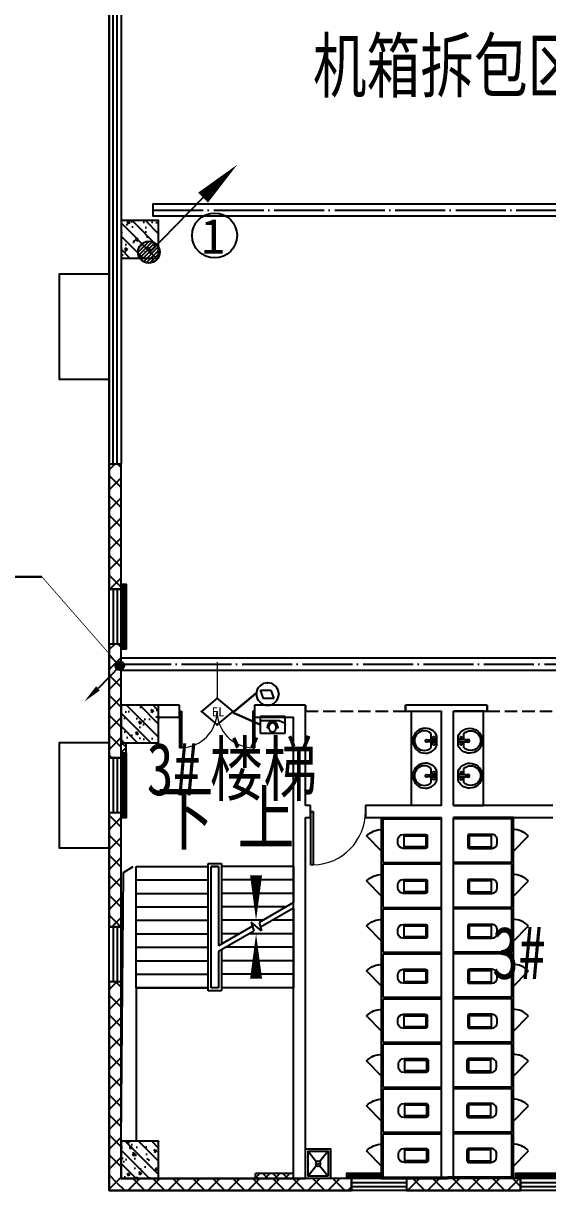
# Model space of a CAD drawing. Header units: millimetres. Extents: x -633009578 to 5705885, y -633235091 to 2571734.
# Drawn here: x 4037364 to 4047854, y 2059995 to 2083356 of the extents above; entities that cross this region are included whole.
import ezdxf
from ezdxf.enums import TextEntityAlignment as Align

# ---------------------------------------------------------------- set-up
doc = ezdxf.new("R2010")
doc.units = ezdxf.units.MM
doc.header["$LTSCALE"] = 1000
doc.header["$MEASUREMENT"] = 0
doc.linetypes.add('DASH', pattern=[0.35, 0.25, -0.1])
doc.linetypes.add('DOTE', pattern=[2.4200000000000004, 2, -0.2, 0.02, -0.2])
doc.layers.get('0').update_dxf_attribs({"color": 9})
for name, color, linetype in [('A-COLUM(柱)', 255, 'Continuous'), ('A-DOOR(门）', 4, 'Continuous'), ('A-F-AREA(计算)', 5, 'Continuous'), ('A-FLOR(看线)', 8, 'Continuous'), ('A-HATH(填充)', 8, 'Continuous'), ('A-LM-RAIL(栏杆)', 167, 'Continuous'), ('A-LVTY(厨卫)', 8, 'Continuous'), ('A-OTHER(其它)', 192, 'Continuous'), ('A-STAR(楼梯)', 51, 'Continuous'), ('A-TEXT(房间)', 243, 'Continuous'), ('A-WALL(墙)', 255, 'Continuous'), ('A-WINDOW（窗）', 4, 'Continuous'), ('DIM_SYMB', 3, 'Continuous'), ('PUB_TEXT', 7, 'Continuous'), ('WALL', 9, 'Continuous'), ('电-弱电平面-箭头', 3, 'Continuous'), ('电-强电平面-线缆', 3, 'Continuous'), ('电-桥架', 4, 'Continuous'), ('设备-安防', 3, 'Continuous'), ('设备-箱柜', 3, 'Continuous')]:
    doc.layers.add(name, color=color, linetype=linetype)
doc.styles.add('_TCH', font='simhei.ttf', dxfattribs={"width": 0.75, "bigfont": 'hztxt.shx'})
doc.styles.add('_TCH_DIM', font='simhei.ttf', dxfattribs={"width": 0.8, "bigfont": 'hztxt.shx'})
doc.styles.add('_TEL_DIM', font='simhei.ttf', dxfattribs={"height": 3.5, "bigfont": 'HZTXT'})
doc.styles.add('IDQSTYLE', font='simhei.ttf', dxfattribs={"width": 0.707, "bigfont": 'hztxt.shx'})
doc.styles.add('宋', font='simhei.ttf', dxfattribs={"width": 0.8})
pattern_1 = [(45, (1606921.475196055, 677964.29318137), (-100.0001016555733, 100.0001016555733), []), (135, (1606921.475196055, 677964.29318137), (-100.0001016555733, -100.0001016555733), [])]
pattern_2 = [(45, (1607021.475196055, 677964.29318137), (-200.0002033111466, 200.0002033111467), []), (135, (1607021.475196055, 677964.29318137), (-200.0002033111467, -200.0002033111466), [])]

# ---------------------------------------------------------------- blocks, each defined once
blk = doc.blocks.new('*X3')
at = {"color": 0, "linetype": 'Continuous'}
for p, q in [((192.587376364835, 446.7215535232801), (193.8713933576327, 448.0055705160779)), ((192.6509968705344, 446.3609099602676), (194.2320369206452, 447.9419500103785)), ((192.6864539319484, 447.2448951591055), (193.3480517218074, 447.9064929489645)), ((192.7889704286661, 446.0746194496875), (194.5183274312254, 447.8039764522467)), ((192.9823694457329, 445.8437543980423), (194.7491924828706, 447.61057743518)), ((193.2275231399996, 445.664644023597), (194.9283028573159, 447.3654237409133)), ((193.5311577474, 445.5440145622856), (195.0489323186273, 447.0617891335129)), ((193.9202347052458, 445.5088274514194), (195.0841194294935, 446.6727121756671)), ((194.6075199946775, 445.7718486721392), (194.8210982087737, 445.9854268862354))]:
    blk.add_line(p, q, dxfattribs=at)
blk = doc.blocks.new('HC001442')
at = {"color": 0, "linetype": 'Continuous'}
blk.add_line((2.614797267597169e-12, -0.0577611932696982), (-3.1054929004722, -3.232738715066034), dxfattribs=at)
blk.add_lwpolyline([(-3.1054929004722, -3.232738715066034, 0.8, 0, 0), (-5.057392361375946, -5.119309791709952, 0, 0, 0)], format="xyseb", dxfattribs=at)
blk.add_circle((0, 0), 0.625, dxfattribs=at)
at = {"color": 0, "linetype": 'Continuous', "xscale": 0.5, "yscale": 0.5, "zscale": 0.5}
blk.add_blockref('*X3', (-96.91845018383279, -223.3780232566237), dxfattribs=at)
at = {"color": 0, "style": 'IDQSTYLE', "width": 0.7}
blk.add_attdef('PSFHATT', (2.62500001, -5.119309791709952), '', height=2.5, dxfattribs=at)
blk = doc.blocks.new('*X130')
at = {"color": 0, "linetype": 'Continuous'}
for p, q in [((192.587376364835, 446.7215535232801), (193.8713933576327, 448.0055705160779)), ((192.6509968705344, 446.3609099602676), (194.2320369206452, 447.9419500103785)), ((192.6864539319484, 447.2448951591055), (193.3480517218074, 447.9064929489645)), ((192.7889704286661, 446.0746194496875), (194.5183274312254, 447.8039764522467)), ((192.9823694457329, 445.8437543980423), (194.7491924828706, 447.61057743518)), ((193.2275231399996, 445.664644023597), (194.9283028573159, 447.3654237409133)), ((193.5311577474, 445.5440145622856), (195.0489323186273, 447.0617891335129)), ((193.9202347052458, 445.5088274514194), (195.0841194294935, 446.6727121756671)), ((194.6075199946775, 445.7718486721392), (194.8210982087737, 445.9854268862354))]:
    blk.add_line(p, q, dxfattribs=at)
blk = doc.blocks.new('HC001441')
at = {"color": 0, "linetype": 'Continuous'}
blk.add_line((0, -0.05776119327242668), (3.105492900474815, 3.117216328523909), dxfattribs=at)
blk.add_lwpolyline([(3.105492900474815, 3.117216328523909, 0.8, 0, 0), (5.057392361378561, 5.003787405167827, 0, 0, 0)], format="xyseb", dxfattribs=at)
blk.add_circle((0, 0), 0.625, dxfattribs=at)
at = {"color": 0, "linetype": 'Continuous', "xscale": 0.5, "yscale": 0.5, "zscale": 0.5}
blk.add_blockref('*X130', (-96.91845018383279, -223.3780232566237), dxfattribs=at)
at = {"color": 0, "style": 'IDQSTYLE', "width": 0.7}
blk.add_attdef('PSFHATT', (7.057392361378561, -0.62500001), '', height=2.5, dxfattribs=at)
blk = doc.blocks.new('G$CF6649E20')
at = {"layer": '电-弱电平面-箭头', "color": 4}
blk.add_circle((1316.889421409462, 332.4712073528208), 448.9330526033001, dxfattribs=at)
at = {"layer": '电-弱电平面-箭头', "color": 4, "xscale": 350, "yscale": 350, "zscale": 350}
blk.add_blockref('HC001441', (0, 0), dxfattribs=at)
at = {"layer": '电-弱电平面-箭头', "color": 4, "style": '宋'}
blk.add_text('1', height=700, dxfattribs=at).set_placement((1046.360447603278, -30.60809063538909))
blk = doc.blocks.new('G$C989A74A2')
blk.add_blockref('G$CF6649E20', (264.5834476654418, -117070.3929579644))
blk = doc.blocks.new('$equip$00002496')
for p, q in [((-0.3257586027029902, -0.01245651182034635), (-0.3257586027029902, -0.04339440534022287)), ((-0.3257586027029902, -0.04339440534022287), (-0.2349881161644589, -0.04339440534022287)), ((-0.2349881161644589, -0.07433229886373738), (-0.2349881161644589, -0.01245651182034635)), ((0.2318991003703559, -0.04339041039929725), (0.3257586027029902, -0.04343435477494495)), ((0.2318995781242847, -0.07433229886373738), (0.2318995781242847, -0.01245651182034635)), ((0.3257586027029902, -0.01245651182034635), (0.3257586027029902, -0.04339440534022287))]:
    blk.add_line(p, q)
at = {"const_width": 0.04}
for points in [[(-0.3257569673587568, -0.01199135613933322), (-0.3257586027029902, -0.04339440534022287), (-0.2655665311758639, -0.04339440534022287)], [(-0.3257586027029902, -0.01209546335303457), (-0.3254450895765331, 0.007862924336222932), (-0.3246427298145136, 0.02099261244438821), (-0.3230396698054392, 0.03683146784896962), (-0.3200834360468434, 0.05640672732988605), (-0.3158846532169264, 0.07655434396292549), (-0.3114238906564424, 0.0934556857937423), (-0.3053167008911259, 0.1125148900100612), (-0.2961030303267762, 0.1360363546918961), (-0.2870512925146613, 0.1553192011742794), (-0.2776002755272202, 0.1727327617008996), (-0.2650090074748732, 0.1928330976625148), (-0.2480697203573072, 0.2158072831662139), (-0.2307201034273021, 0.2357486963155679), (-0.2183433735772269, 0.2482254943279258), (-0.2048552286432823, 0.2604362391903123), (-0.1911825684801443, 0.2715267914645665), (-0.1736025161517318, 0.2841171126310655), (-0.1547964517085347, 0.2957489191248897), (-0.1366549688245868, 0.3053642205159122), (-0.1125469685212011, 0.3159432491156622), (-0.09099250963481609, 0.3234552737812919), (-0.07185881528130267, 0.3286887830108753), (-0.0476470465073362, 0.3334767393171205), (-0.03344249982910696, 0.3353641694484395), (-0.01254353142576292, 0.33693107711224), (0.006284847928327508, 0.3371227143543365), (0.02112160998512991, 0.3364609976488282), (0.03364834297099151, 0.3353416012541857), (0.04427512355323415, 0.3339856622114894), (0.0514455190859735, 0.3328576949279523), (0.06296124946675263, 0.3306819992103556), (0.07295717955275904, 0.3284235992541653), (0.08476642325695138, 0.3253025975027413), (0.09841386118205264, 0.3210671038432338), (0.1073930458223913, 0.3179007922954042), (0.1189192084857496, 0.3133782735822024), (0.1273616340185981, 0.309727315147029), (0.1385068310191855, 0.3044504504359793), (0.1500006543647032, 0.2984373588406015), (0.1638636618590681, 0.2903635228794883), (0.1733825990086189, 0.2842636587374727), (0.1825355213950388, 0.2779405411420157), (0.1897162082022987, 0.2726458121323958), (0.1961934307328193, 0.2676024858810706), (0.2032832070399309, 0.2617741676658625), (0.2108134823647561, 0.2552078580083617), (0.217798692494398, 0.2487452608329477), (0.228148777372553, 0.2384502620334388), (0.2384204440459143, 0.2272843058126455), (0.2434306646027835, 0.2214536424435209), (0.2496786895935657, 0.2137899235021905), (0.2547404104698217, 0.2072320931656577), (0.2611980655201478, 0.1983612801268464), (0.2680283635418164, 0.1882836692966521), (0.2770073256251635, 0.1737512327563309), (0.2837973800196778, 0.1615835285520006), (0.2918694003747078, 0.1454322725621751), (0.2969779347913573, 0.1339993972869706), (0.3002692127192859, 0.126001952077786), (0.3046930583077483, 0.1142746343793988), (0.3092767016933067, 0.1005832550908963), (0.3129390048998175, 0.08807579556378187), (0.3161395389179233, 0.07547706223704154), (0.3186645603709621, 0.06388206950578024), (0.3211643142713001, 0.0500421286051278), (0.3228813630266814, 0.03809697220276576), (0.3240568224427989, 0.02762096420337912), (0.324859512373223, 0.01811108543552109), (0.3254132453730563, 0.00858592767326627), (0.3257090797560522, -0.00049248671712121), (0.3257832243107259, -0.007853463819628814), (0.3257586027029902, -0.01597356299680541)], [(0.2318995781242847, -0.04343435477494495), (0.3257586027029902, -0.04343435477494495), (0.3257689946476603, -0.01254634189172066)]]:
    blk.add_lwpolyline(points, dxfattribs=at)
blk.add_lwpolyline([(-0.2349881161644589, -0.04339440534022287), (-0.234988116149907, -0.07433229886373738, 0.0182959325663468), (-0.2341963414801285, -0.09596305228842539, 0.02057100331636309), (-0.2314330486115068, -0.1200309692394512, 0.01615663239953969), (-0.2279163057246478, -0.1385404972170363, 0.01693810384346652), (-0.2229987668251852, -0.1574872628661979, 0.01329564042987737), (-0.2183254288102034, -0.1718583239271538, 0.01774370437729911), (-0.2109808493987657, -0.190436463271908, 0.01810240356969195), (-0.202383055788232, -0.2083190727098554, 0.02333614132905712), (-0.1896684531238861, -0.229968408079003, 0.02044170027676835), (-0.1774249378067907, -0.2471703877454274, 0.01989766451918913), (-0.1643957158521516, -0.2626632182400499, 0.02937469172712198), (-0.1439065932936501, -0.2826519741392985, 0.02046687747088341), (-0.1288843219663249, -0.2946362194343237, 0.01994697534980988), (-0.1136344562692102, -0.3049034932155337, 0.02634036321689085), (-0.09301181325281505, -0.3161697710966109, 0.02276514568385508), (-0.07478138820442837, -0.3239164370424987, 0.02206410967143575), (-0.05684026748349424, -0.3297063967147551, 0.0175610551311905), (-0.04245622256712522, -0.3331187941075768, 0.01884926235006773), (-0.02688140393001959, -0.3356341081016581, 0.02667427645081797), (-0.004813117921003141, -0.3371611547772773, 0.02406458763464014), (0.01513338900986128, -0.3365152710211987, 0.01749181383793592), (0.02959480640129186, -0.334837958071148, 0.02217984979833747), (0.04783707972092088, -0.3312386844263528, 0.01670575936897621), (0.06151090867933817, -0.3274165873117454, 0.0217722080425489), (0.0790706878178753, -0.3210165422860882, 0.03374751034879078), (0.1057169104751665, -0.3077975864252949, 0.02730692637543976), (0.1266723583685234, -0.2939906737810816, 0.03748691983271558), (0.1535541368793929, -0.2707855348744488, 0.02366876899911156), (0.1697097239521099, -0.2529639476961165, 0.02463610663642848), (0.1846068157610716, -0.2329478090214252, 0.02205649491069121), (0.1970839504210744, -0.2124338016146794, 0.01935462041009298), (0.206340296252165, -0.1939205355338345, 0.01688452340010287), (0.2137288127123611, -0.1760053912075819, 0.01966230157732925), (0.2205645790236304, -0.1552443572727498, 0.01731440631145223), (0.2255364213342546, -0.135285412416124, 0.01765737348860424), (0.2290203964221291, -0.1154880664689699, 0.01633418443731503), (0.2311199677496916, -0.09579652929824078, 0.01862757118903319), (0.2318995781388367, -0.07433229886373738, -0.000472708372486724), (0.2318995781242847, -0.05279222321769339, 0.0004727079955161621), (0.2318995781242847, -0.03244852855277713, -0.0004727079955161849), (0.2318995781242847, -0.01245341187313898, 0.0193493677842396), (0.2310570476547582, 0.009855565578618553, 0.01770133877692018), (0.2286674682109151, 0.03113219686929369, 0.0176091688965659), (0.2250366548687452, 0.05081065330523415, 0.01973381331635689), (0.2191032464616001, 0.07337515754625201, 0.01545712335130221), (0.2136441482725786, 0.08944355720814201, 0.01638136793352114), (0.2064366456615971, 0.1069191381830024, 0.01889577194154605), (0.1974724603933282, 0.124934014853352, 0.01460926708694749), (0.1893017992697423, 0.1389198372235114, 0.01834707667655943), (0.1788048267626436, 0.154441256672726, 0.01802701254956099), (0.1670945117075462, 0.16930223901727, 0.01918510430489061), (0.1545159021334257, 0.1830286705735489, 0.02609018841368346), (0.1355203122220701, 0.2003201775660273, 0.02726780140366601), (0.1154953059740365, 0.2149753960547969, 0.02826022181265756), (0.09302354548708536, 0.2278643579738855, 0.01768013504660025), (0.07947741153475363, 0.2340587330181734, 0.02983831462154809), (0.05467275061528198, 0.242662508819194, 0.03688840652984774), (0.02498369276872836, 0.248695417874842, 0.03132680170442304), (-0.00154426900553517, 0.2503981151239714, 0.02152297382195137), (-0.01876981760142371, 0.249681544064515, 0.02781603352576516), (-0.04232023857184686, 0.2463571927401063, 0.02781924796867374), (-0.06450405267241877, 0.2406578850968799, 0.01792787672923883), (-0.07963114288577344, 0.2352566086992738, 0.0262865457487697), (-0.09992356615839526, 0.2259165745053906, 0.02119287732084118), (-0.11706115740526, 0.2159602789688506, 0.0171568808815843), (-0.1294802093179896, 0.207409261194698, 0.02416187819285423), (-0.1477007803769084, 0.1925049077508447, 0.02878934091920857), (-0.167043774476042, 0.1729245897222427, 0.01847703741819992), (-0.1794630369258812, 0.1577163090223621, 0.0213830109619632), (-0.1916570924367988, 0.1400851354956103, 0.01760758065260107), (-0.2016330892802216, 0.1229453873020248, 0.01681983214104903), (-0.2093724703590851, 0.1072558663363452, 0.01906551868470904), (-0.2177670299279271, 0.08662868678948143, 0.01663457793315364), (-0.2233549865341047, 0.06948587926308392, 0.01199850358657596), (-0.227126173209399, 0.05518552293506218, 0.01921348092443342), (-0.2312853431794792, 0.03417440378689207, 0.0129120010522256), (-0.2334025729942368, 0.01812716938002268, 0.01673519548586339), (-0.2347496548027266, -0.0005786718757008202, 0.009174826161293947), (-0.2349881161644589, -0.01245651182034635, 0.0008621608417457901), (-0.2349881161644589, -0.04339440534022287), (-0.2961449461872689, -0.04339440534022287, 56.79143426085979)], format="xyb", dxfattribs=at)
for centre, major_axis, ratio, start_param, end_param in [((0, -0.007853463819628814), (-5.946726671962764e-16, 0.3450403896201966), 0.944188663444044, 4.700094459124145, 7.866276155235024), ((-0.00154426900553517, -0.01245651181670837), (0, 0.2628546269403538), 0.8881100928804517, 4.71238898038469, 7.853981633974483), ((-0.00154426900553517, -0.07433229886373738), (0, -0.2628546269403538), 0.8881100928804517, 4.71238898038469, 7.853981633974483)]:
    blk.add_ellipse(centre, major_axis=major_axis, ratio=ratio, start_param=start_param, end_param=end_param)
for p in [(0, 0.3371869258007791), (-0.3257586027029902, -0.04339440534022287), (0, -0.3371811744327715), (0.3256694684678223, -0.04536965262741433)]:
    blk.add_point(p)
at = {"color": 7, "style": '_TEL_DIM', "flags": 1}
blk.add_attdef('A', text='', height=2e-05, dxfattribs=at).set_placement((0, 0), align=Align.MIDDLE_CENTER)
blk = doc.blocks.new('$equip$00002617')
for p, q in [((0.6250151190488396, 0.4150200000058248), (-0.6249848809511604, 0.4150200000058248)), ((-0.6249848809511604, 0.4150200000058248), (-0.6249848809511604, -0.4149799999959214)), ((-0.6249848809511604, 0.2150200000050972), (0.3250151190459292, 0.2150200000050972)), ((0.3250151190459292, 0.2150200000050972), (0.6250151190488396, 0.07502000000567932)), ((0.6250151190488396, -0.4149799999959214), (0.6250151190488396, 0.4150200000058248)), ((-0.6249848809511604, -0.4149799999959214), (0.6250151190488396, -0.4149799999959214))]:
    blk.add_line(p, q)
at = {"linetype": 'Continuous', "const_width": 0.04}
blk.add_lwpolyline([(-0.6249848809511604, 0.4150200000058248), (0.6250151190488396, 0.4150200000058248), (0.6250151190488396, -0.4149799999959214), (-0.6249848809511604, -0.4149799999959214)], close=True, dxfattribs=at)
at = {"color": 1}
for p in [(-0.6249848809511604, 2.000000495172571e-05), (1.51190488395514e-05, 0.4150200000058248), (0.6250151190488396, 2.000000495172571e-05), (0.01750438004455646, -0.4149799999959214)]:
    blk.add_point(p, dxfattribs=at)
at = {"color": 7, "style": '_TEL_DIM', "flags": 1}
blk.add_attdef('A', text='', height=2.5e-05, dxfattribs=at).set_placement((0, 0), align=Align.MIDDLE_CENTER)
blk = doc.blocks.new('A$C40EF29F0')
for name, p, xscale, yscale, zscale in [('$equip$00002617', (257.9972608285025, 173.994528161973), 400, 400, 400), ('$equip$00002496', (256.1213830718771, 133.3334205766732), 315, 315, 315)]:
    blk.add_blockref(name, p, dxfattribs=dict(xscale=xscale, yscale=yscale, zscale=zscale))
blk = doc.blocks.new('$equip$00002620')
for p, q in [((-0.1058179566880426, 0.1152844922435179), (-0.1858179566897888, -0.1047155077576463)), ((0.1624100250937772, 0.1152844922435179), (-0.1058179566880426, 0.1152844922435179)), ((0.08241002509203099, -0.1047155077576463), (0.1624100250937772, 0.1152844922435179)), ((-0.1858179566897888, -0.1047155077576463), (0.08241002509203099, -0.1047155077576463))]:
    blk.add_line(p, q)
at = {"const_width": 0.04}
blk.add_lwpolyline([(-0.2999925000021904, 9.999999747378752e-06, 1), (0.3000075000036304, 9.999999747378752e-06, 0.9999999999999999), (-0.2999925000021904, 9.999999747378752e-06, 1)], format="xyb", dxfattribs=at)
blk.add_circle((7.500000720028765e-06, 9.999999747378752e-06), 0.3000000000001062)
at = {"color": 1}
for p in [(-0.2999924999985524, 9.999999747378752e-06), (7.500000720028765e-06, 0.3000099999990198), (0.3000075000036304, 9.999999747378752e-06), (7.500000720028765e-06, -0.299989999999525)]:
    blk.add_point(p, dxfattribs=at)
at = {"color": 7, "style": '_TEL_DIM', "flags": 1}
blk.add_attdef('A', text='', height=2.5e-05, dxfattribs=at).set_placement((0, 0), align=Align.MIDDLE_CENTER)
blk = doc.blocks.new('$equip$00002474')
for p, q in [((-0.519992380955955, 1.000000338535756e-05), (7.619048119522631e-06, 0.4400100000020757)), ((7.619048119522631e-06, 0.4400100000020757), (0.5200076190521941, 1.000000338535756e-05)), ((7.619048119522631e-06, -0.4399899999989429), (-0.519992380955955, 1.000000338535756e-05)), ((0.5200076190521941, 1.000000338535756e-05), (7.619048119522631e-06, -0.4399899999989429))]:
    blk.add_line(p, q)
at = {"const_width": 0.04}
blk.add_lwpolyline([(7.619048119522631e-06, 0.4400100000020757), (-0.519992380955955, 1.000000338535756e-05), (7.619048119522631e-06, -0.4399899999989429), (0.5200076190521941, 1.000000338535756e-05), (7.619048119522631e-06, 0.4400100000020757), (-0.519992380955955, 1.000000338535756e-05)], dxfattribs=at)
for p in [(7.619048119522631e-06, 0.4400100000020757), (-0.519992380955955, 1.000000338535756e-05), (0.5200076190521941, 1.000000338535756e-05), (7.619048119522631e-06, -0.4399899999989429)]:
    blk.add_point(p)
at = {"color": 7, "style": '_TEL_DIM'}
blk.add_attdef('$TEXT$', text='', height=0.3, dxfattribs=at).set_placement((0.02805548798642121, 0.01213281898526475), align=Align.MIDDLE_CENTER)
at = {"color": 7, "style": '_TEL_DIM', "flags": 1}
blk.add_attdef('A', text='', height=2e-05, dxfattribs=at).set_placement((0, 0), align=Align.MIDDLE_CENTER)
blk = doc.blocks.new('_LV6')
for p, q in [((-139.7834388052397, -340), (-139.7834388052361, -779.6564289797607)), ((-109.7834388052433, -340), (-109.7834388052397, -769.6564289797607)), ((99.78343880523971, -300), (-99.78343880523971, -300)), ((99.78343880524335, -330), (-99.78343880524335, -330)), ((109.7834388052433, -769.6564289797607), (109.7834388052433, -340)), ((139.7834388052433, -779.6564289797607), (139.7834388052397, -340)), ((139.7834388052433, -769.6564289797607), (-139.7834388052397, -769.6564289797607)), ((-29.78343880523607, -889.6564289797607), (29.78343880524335, -889.6564289797607))]:
    blk.add_line(p, q)
for centre, radius, start, end in [((-99.78343880523971, -340), 40, 90, 180.0000000000002), ((-99.78343880524335, -340), 10, 90, 180.0000000000002), ((99.78343880523971, -340), 40, 2.398081733190338e-13, 90), ((99.78343880524335, -340), 10, 0, 90), ((-29.78343880523607, -779.6564289797607), 110, 180, 270), ((29.78343880524335, -779.6564289797607), 110, 270, 0)]:
    blk.add_arc(centre, radius, start, end)
blk = doc.blocks.new('$lvtry$00000191')
at = {"color": 0}
for p, q in [((-250, -50, 1e-08), (-39.04344047215272, -218.7652476222793, 1e-08)), ((39.04344047215272, -218.7652476222793, 1e-08), (250, -50, 1e-08)), ((-250, -450, 1e-08), (-39.04344047215272, -281.2347523777207, 1e-08)), ((39.04344047215272, -281.2347523777244, 1e-08), (250, -450, 1e-08))]:
    blk.add_line(p, q, dxfattribs=at)
at = {"color": 0, "elevation": 1e-08}
for points in [[(300, -500), (300, 0), (-300, 0), (-300, -500)], [(250, -450), (250, -50), (-250, -50), (-250, -450)]]:
    blk.add_lwpolyline(points, close=True, dxfattribs=at)
at = {"color": 0}
blk.add_circle((0, -250, 1e-08), 50, dxfattribs=at)
for p in [(0, -50, 1e-08), (0, -250, 1e-08)]:
    blk.add_point(p, dxfattribs=at)
blk = doc.blocks.new('$plan$00001628')
for p, q in [((-20.3236661099927, -1.818989403545856e-12), (20.3236661099927, 0)), ((20.3236661099927, 0), (20.3236661099927, -150.0481350782702)), ((-23.39245275389476, -103.9428290335418), (-143.6423603250569, -103.9428290335418)), ((-20.3236661099927, -150.0481350782702), (-20.3236661099927, -1.818989403545856e-12)), ((20.3236661099927, -150.0481350782702), (-20.3236661099927, -150.0481350782702)), ((136.0209855338053, -103.9428290335418), (23.52693074955823, -103.9428290335418))]:
    blk.add_line(p, q)
blk.add_lwpolyline([(-96.62842091566199, 9.318928566552131, 5.110403953654916), (92.21216199610717, 9.318928566550312)], format="xyb", close=True)
for centre, radius in [((-57.16031093435413, -51.98476159802703), 26.67481176936781), ((0, -190.1098522697775), 27.77136210564822), ((57.16031093435413, -51.98476159802703), 26.67481176936781)]:
    blk.add_circle(centre, radius)
blk.add_arc((-3.810687395625791, -242.5466148261803), 196.885515440561, 135.2526700260475, 44.74732997395247)
blk = doc.blocks.new('$DorLib2D$00000114')
at = {"color": 0}
blk.add_line((0.4999999999999964, 3.552713678800501e-15), (-0.2071067811864751, 0.7071067811864857), dxfattribs=at)
blk.add_arc((0.5000000000013856, -1.154631945610163e-12), 1.000000000001696, 135, 180, dxfattribs=at)
blk = doc.blocks.new('$TCHSYS$WIN2D')
for p, q in [((-0.5, 0.5), (0.5, 0.5)), ((-0.5, 0.5), (-0.4999999999999999, -0.5)), ((0.5, 0.5), (0.4999999999999998, -0.5)), ((0.5, 0.1666666666666666), (-0.5, 0.1666666666666666)), ((0.5, -0.1666666666666667), (-0.5, -0.1666666666666667)), ((-0.4999999999999999, -0.5), (0.5, -0.5))]:
    blk.add_line(p, q)
blk = doc.blocks.new('$DorLib2D$00000001')
for p, q in [((0.45, 0.9750000000000001), (0.5000000000000002, 0.9750000000000001)), ((0.45, 0), (0.45, 0.9750000000000001)), ((0.5, 0), (0.5, 0.9750000000000001)), ((0.5, 0), (0.45, 0))]:
    blk.add_line(p, q)
at = {"lineweight": 13}
blk.add_arc((0.475, 0), 0.975, 91.4692835813538, 180, dxfattribs=at)
blk = doc.blocks.new('$DorLib2D$00000002')
for p, q in [((-0.5, -5.684341886080802e-17), (-0.5000000000000007, 0.4875)), ((-0.4750000000000007, 0.4875), (-0.5000000000000007, 0.4875)), ((-0.475, -2.842170943040401e-17), (-0.4750000000000007, 0.4875)), ((0.475, -2.842170943040401e-17), (0.4750000000000007, 0.4875)), ((0.4750000000000007, 0.4875), (0.5000000000000007, 0.4875)), ((0.5, -5.684341886080802e-17), (0.5000000000000007, 0.4875)), ((-0.5, -5.684341886080802e-17), (-0.475, -2.842170943040401e-17)), ((0.5, -5.684341886080802e-17), (0.475, -2.842170943040401e-17))]:
    blk.add_line(p, q)
at = {"lineweight": 13}
for centre, start, end in [((-0.4875, -4.263256414560601e-17), 0, 88.53071641864632), ((0.4875, -4.263256414560601e-17), 91.4692835813537, 180)]:
    blk.add_arc(centre, 0.4875, start, end, dxfattribs=at)
blk = doc.blocks.new('_FZH')
h = blk.add_hatch()
h.set_pattern_fill('钢筋混凝土', color=256, scale=0.1, style=0)
h.set_pattern_definition([(45, (0, 0), (-0.1767766952966369, 0.1767766952966369), []), (50, (0, 0), (0.7172601826007535, -0.06275213498259512), [0.07500000000000001, -0.8250000000000001]), (355, (0, 0), (-0.138751333613, 0.7521921337000119), [0.06, -0.66]), (100.4514, (0.05977168000000001, -0.00522934), (0.5785093817140216, 0.6894395420609536), [0.06374019, -0.701142112]), (46.1842, (0, 0.2), (1.067241048625645, -0.1655190143290181), [0.1125, -1.2375]), (96.6356, (0.088936745, 0.186206693), (0.9346627055487033, 0.9741178709004418), [0.095610288, -1.051713]), (351.1842, (0, 0.2), (0.9346619451336272, 0.9741186009253247), [0.09000000000000001, -0.9900000000000001]), (21, (0.1, 0.15), (0.5969070521184617, -0.4026188906653388), [0.07500000000000001, -0.8250000000000001]), (326, (0.1, 0.15), (0.2433153319215824, 0.7251500450468529), [0.06, -0.66]), (71.4514, (0.149742233, 0.116448394), (0.84022262858149, 0.3225304967099524), [0.06374019, -0.701142112]), (37.50000000000001, (0, 0), (0.01215985531729062, 0.3328938538313115), [0, -0.652, 0, -0.67, 0, -0.6625000000000001]), (7.499999999999999, (0, 0), (0.2630695374421486, 0.3944117118823603), [0, -0.382, 0, -0.637, 0, -0.2525]), (-32.5, (-0.223, 0), (0.533822436172409, -0.02255487173437976), [0, -0.25, 0, -0.78, 0, -1.035]), (-42.5, (-0.323, 0), (0.5831861693423862, 0.1001049823323177), [0, -0.325, 0, -0.518, 0, -0.735])])
h.paths.add_polyline_path([(-0.5, -0.5), (0.5, -0.5), (0.5, 0.5), (-0.5, 0.5)])
blk.add_lwpolyline([(-0.5, -0.5), (0.5, -0.5), (0.5, 0.5), (-0.5, 0.5)], close=True)

msp = doc.modelspace()

# ---------------------------------------------------------------- hatches: boundary and pattern name
at = {"layer": 'A-HATH(填充)'}
h = msp.add_hatch(dxfattribs=at)
h.set_pattern_fill('多孔材料', color=256, scale=100, style=0)
h.set_pattern_definition(pattern_2)
h.paths.add_polyline_path([(4039079.994031781, 2074534.629172276), (4039079.994031781, 2072034.629173802), (4039319.994031774, 2072034.629173802), (4039319.994031775, 2074534.629172276)])
h = msp.add_hatch(dxfattribs=at)
h.set_pattern_fill('多孔材料', color=256, scale=100, style=0)
h.set_pattern_definition(pattern_2)
h.paths.add_polyline_path([(4039079.994031781, 2070934.62917431), (4039079.994031781, 2068654.629175327), (4039319.994031774, 2068654.629175328), (4039319.994031774, 2070934.62917431)])
h = msp.add_hatch(dxfattribs=at)
h.set_pattern_fill('多孔材料', color=256, scale=50, style=0)
h.set_pattern_definition(pattern_1)
h.paths.add_polyline_path([(4039419.994031765, 2068709.629172626), (4039419.994031765, 2068959.629172626), (4039319.994031765, 2068959.629172626), (4039319.994031765, 2068709.629172626)])
h = msp.add_hatch(dxfattribs=at)
h.set_pattern_fill('多孔材料', color=256, scale=100, style=0)
h.set_pattern_definition(pattern_2)
h.paths.add_polyline_path([(4039079.994031781, 2067554.629174819), (4039079.994031782, 2065274.62917431), (4039319.994031774, 2065274.62917431), (4039319.994031774, 2067554.629174819)])
h = msp.add_hatch(dxfattribs=at)
h.set_pattern_fill('多孔材料', color=256, scale=100, style=0)
h.set_pattern_definition(pattern_2)
h.paths.add_polyline_path([(4039319.994031775, 2060234.629172631), (4039319.994031774, 2064174.62917431), (4039079.994031782, 2064174.62917431), (4039079.994031782, 2059994.629172631)])
h = msp.add_hatch(dxfattribs=at)
h.set_pattern_fill('多孔材料', color=256, scale=50, style=0)
h.set_pattern_definition(pattern_1)
h.paths.add_polyline_path([(4042769.994031782, 2060334.62917255), (4042009.994031701, 2060334.629172206), (4042009.994031746, 2060234.629172206), (4042769.994031827, 2060234.62917255)])
h = msp.add_hatch(dxfattribs=at)
h.set_pattern_fill('多孔材料', color=256, scale=100, style=0)
h.set_pattern_definition(pattern_2)
h.paths.add_polyline_path([(4039079.994031782, 2059994.629172631), (4043929.994032522, 2059994.629172637), (4043929.994032522, 2060234.629172634), (4039319.994031775, 2060234.629172631)])
h = msp.add_hatch(dxfattribs=at)
h.set_pattern_fill('多孔材料', color=256, scale=100, style=0)
h.set_pattern_definition(pattern_2)
h.paths.add_polyline_path([(4045029.994032521, 2059994.629172636), (4047309.994031504, 2059994.629172636), (4047309.994031504, 2060234.629172634), (4045029.994032522, 2060234.629172634)])

# ---------------------------------------------------------------- linework, layer by layer
at = {"layer": 'A-F-AREA(计算)'}
msp.add_lwpolyline([(4039079.994031782, 2196074.629172625), (4173359.994031782, 2196074.629172625), (4173359.994031782, 2059994.629172625), (4039079.994031782, 2059994.629172625)], close=True, dxfattribs=at)
at = {"layer": 'A-FLOR(看线)'}
for points in [[(4039079.994031789, 2078334.6291724), (4038079.994031789, 2078334.6291724), (4038079.994031789, 2076234.629172555), (4039079.994031782, 2076234.629172555)], [(4039079.994031789, 2078334.6291724), (4038079.994031789, 2078334.6291724), (4038079.994031789, 2076234.629172555), (4039079.994031782, 2076234.629172555)], [(4039319.99403178, 2072134.629178625), (4039419.99403178, 2072134.629178625), (4039419.99403178, 2070834.629178587), (4039319.994031799, 2070834.629178587)], [(4039079.994031789, 2068954.629174782), (4038079.994031789, 2068954.629174782), (4038079.994031789, 2066854.629174937), (4039079.994031782, 2066854.629174937)], [(4039319.99403178, 2068754.629179521), (4039419.99403178, 2068754.629179521), (4039419.99403178, 2067454.629179483), (4039319.994031799, 2067454.629179483)], [(4044529.994031559, 2060334.629172696), (4043829.994036948, 2060334.629172696), (4043829.994036948, 2060234.629172714)], [(4048509.994036478, 2060234.629172641), (4048509.994036478, 2060334.629172641), (4047209.99403644, 2060334.629172641), (4047209.99403644, 2060234.62917266)]]:
    msp.add_lwpolyline(points, dxfattribs=at)
at = {"layer": 'A-LM-RAIL(栏杆)'}
for points in [[(4039319.99403178, 2072099.629178625), (4039384.99403178, 2072099.629178625), (4039384.99403178, 2070869.629178587), (4039319.994031799, 2070869.629178587)], [(4039319.99403178, 2072069.629178625), (4039354.99403178, 2072069.629178625), (4039354.99403178, 2070899.629178587), (4039319.994031799, 2070899.629178587)], [(4039319.99403178, 2068719.629179521), (4039384.99403178, 2068719.629179521), (4039384.99403178, 2067489.629179483), (4039319.994031799, 2067489.629179483)], [(4039319.99403178, 2068689.629179521), (4039354.99403178, 2068689.629179521), (4039354.99403178, 2067519.629179483), (4039319.994031799, 2067519.629179483)], [(4044529.994031559, 2060299.629172696), (4043864.994036948, 2060299.629172696), (4043864.994036948, 2060234.629172714)], [(4044529.994031559, 2060269.629172696), (4043894.994036948, 2060269.629172696), (4043894.994036948, 2060234.629172714)], [(4048474.994036478, 2060234.629172641), (4048474.994036478, 2060299.629172641), (4047244.99403644, 2060299.629172641), (4047244.99403644, 2060234.62917266)], [(4048444.994036478, 2060234.629172641), (4048444.994036478, 2060269.629172641), (4047274.99403644, 2060269.629172641), (4047274.99403644, 2060234.62917266)]]:
    msp.add_lwpolyline(points, dxfattribs=at)
at = {"layer": 'A-LVTY(厨卫)'}
for p, q in [((4044529.994031681, 2066549.62917283), (4044529.994031559, 2067464.629172853)), ((4044529.994031559, 2067464.629172853), (4045729.994029349, 2067464.629172849)), ((4044559.994031555, 2066564.629172539), (4044559.994031559, 2067434.629172855)), ((4044559.994031559, 2067434.629172855), (4045729.994029349, 2067434.629172851)), ((4047169.994031992, 2067464.629172917), (4045969.994033316, 2067464.629172913)), ((4047139.994031992, 2067434.629172919), (4045969.994033316, 2067434.629172915)), ((4047139.994031996, 2066564.629172602), (4047139.994031992, 2067434.629172919)), ((4047169.99403186, 2066549.62917283), (4047169.994031992, 2067464.629172917)), ((4044559.994031555, 2066564.629172539), (4045729.994031724, 2066564.629172534)), ((4047139.994031996, 2066564.629172602), (4045969.994031639, 2066564.629172598)), ((4044529.994031683, 2065649.629172511), (4044529.994031687, 2066549.629172511)), ((4044559.994032094, 2065664.629172598), (4044559.994032098, 2066534.629172541)), ((4044559.994032098, 2066534.629172541), (4045729.994031724, 2066534.629172537)), ((4047139.994031996, 2066534.62917223), (4045969.994031639, 2066534.629172226)), ((4047139.994032, 2065664.629172287), (4047139.994031996, 2066534.62917223)), ((4047169.994031863, 2065649.629172511), (4047169.994031859, 2066549.629172511)), ((4044529.994031693, 2064749.629172571), (4044529.994031697, 2065649.629172571)), ((4044559.994032094, 2065664.629172598), (4045729.994031623, 2065664.629172594)), ((4044559.994031548, 2064764.629172658), (4044559.994031552, 2065634.629172226)), ((4044559.994031552, 2065634.629172226), (4045729.994031623, 2065634.629172222)), ((4047139.994032, 2065664.629172287), (4045969.994032181, 2065664.629172283)), ((4047139.994032, 2065634.629172663), (4045969.994032181, 2065634.629172659)), ((4047139.994032003, 2064764.62917272), (4047139.994032, 2065634.629172663)), ((4047169.994031873, 2064749.629172571), (4047169.994031869, 2065649.629172571)), ((4044529.99403169, 2063849.629172631), (4044529.994031694, 2064749.629172631)), ((4044559.994031548, 2064764.629172658), (4045729.994031623, 2064764.629172654)), ((4044559.994031544, 2063864.629172718), (4044559.994031548, 2064734.62917266)), ((4044559.994031548, 2064734.62917266), (4045729.994031623, 2064734.629172656)), ((4047139.994032003, 2064764.62917272), (4045969.994032181, 2064764.629172716)), ((4047139.994031461, 2064734.629172722), (4045969.994032181, 2064734.629172718)), ((4047139.994031464, 2063864.629172779), (4047139.994031461, 2064734.629172722)), ((4047169.99403187, 2063849.629172631), (4047169.994031866, 2064749.629172631)), ((4044529.99403169, 2062949.629172631), (4044529.994031694, 2063849.629172631)), ((4044559.994031544, 2063864.629172718), (4045729.994031776, 2063864.629172714)), ((4044559.994031541, 2062964.629172566), (4044559.994031544, 2063834.62917272)), ((4044559.994031544, 2063834.62917272), (4045729.994031776, 2063834.629172716)), ((4047139.994031464, 2063864.629172779), (4045969.994031776, 2063864.629172775)), ((4047139.994031465, 2063834.629172407), (4045969.994031776, 2063834.629172403)), ((4047139.994031468, 2062964.629172626), (4047139.994031465, 2063834.629172407)), ((4047169.99403187, 2062949.629172631), (4047169.994031866, 2063849.629172631)), ((4044529.99403169, 2062049.629172631), (4044529.994031694, 2062949.629172631)), ((4044559.994031541, 2062964.629172566), (4045729.994031775, 2062964.629172561)), ((4044559.994031537, 2062064.629172628), (4044559.994031541, 2062934.629172568)), ((4044559.994031541, 2062934.629172568), (4045729.994031775, 2062934.629172564)), ((4047139.994031468, 2062964.629172626), (4045969.994031775, 2062964.629172622)), ((4047139.994032011, 2062934.629172629), (4045969.994031775, 2062934.629172624)), ((4047139.994032014, 2062064.629172688), (4047139.994032011, 2062934.629172629)), ((4047169.99403187, 2062049.629172631), (4047169.994031866, 2062949.629172631)), ((4044529.994031686, 2061149.629172631), (4044529.99403169, 2062049.629172631)), ((4044559.994031537, 2062064.629172628), (4045729.994031775, 2062064.629172624)), ((4044559.994031533, 2061164.629172483), (4044559.994031537, 2062034.62917263)), ((4044559.994031537, 2062034.62917263), (4045729.994031775, 2062034.629172626)), ((4047139.994032014, 2062064.629172688), (4045969.994031775, 2062064.629172684)), ((4047139.994032015, 2062034.62917269), (4045969.994031775, 2062034.629172686)), ((4047139.994032018, 2061164.629172543), (4047139.994032015, 2062034.62917269)), ((4047169.994031874, 2061149.629172631), (4047169.99403187, 2062049.629172631)), ((4044529.994032071, 2060234.629172551), (4044529.99403169, 2061149.629172631)), ((4044559.994031533, 2061164.629172483), (4045729.994031776, 2061164.629172479)), ((4044559.994031529, 2060264.629172548), (4044559.994031533, 2061134.629172859)), ((4044559.994031533, 2061134.629172859), (4045729.994031776, 2061134.629172856)), ((4047139.994032018, 2061164.629172543), (4045969.994031776, 2061164.629172539)), ((4047139.994032018, 2061134.629172545), (4045969.994031776, 2061134.629172541)), ((4047139.994032022, 2060264.629172539), (4047139.994032018, 2061134.629172545)), ((4047169.994032022, 2060234.629172541), (4047169.994031874, 2061149.629172631)), ((4044559.994031529, 2060264.629172548), (4045849.99403178, 2060264.629172626)), ((4047139.994032022, 2060264.629172539), (4045849.99403178, 2060264.629172626)), ((4044529.994032071, 2060234.629172551), (4045849.99403178, 2060234.629172626)), ((4047169.994032022, 2060234.629172541), (4045849.99403178, 2060234.629172626))]:
    msp.add_line(p, q, dxfattribs=at)
for points in [[(4045729.994031663, 2067704.629172955), (4045129.994031647, 2067704.629172955), (4045129.994031797, 2069589.629172708), (4045729.994031812, 2069589.629172708)], [(4045969.994031898, 2067704.629172955), (4046569.994031914, 2067704.629172955), (4046569.994031864, 2069589.629172708), (4045969.994031849, 2069589.629172708)]]:
    msp.add_lwpolyline(points, dxfattribs=at)
at = {"layer": 'A-OTHER(其它)'}
msp.add_lwpolyline([(4039319.99403178, 2060984.629172626), (4039365.631369874, 2066361.647152833), (4039559.994031471, 2066484.629172626)], dxfattribs=at)
at = {"layer": 'A-STAR(楼梯)'}
for p, q in [((4039619.99403178, 2064054.629172626), (4039619.99403178, 2066484.629172626)), ((4039619.99403178, 2066484.629172626), (4041059.994031648, 2066484.629172581)), ((4041059.99403175, 2066544.629172348), (4041329.994031946, 2066544.629172348)), ((4041059.99403175, 2063994.629172348), (4041059.99403175, 2066544.629172348)), ((4041119.99403178, 2064054.629172626), (4041119.99403178, 2066484.629172626)), ((4041119.99403175, 2066484.629172348), (4041269.99403175, 2066484.629172348)), ((4041119.99403175, 2064054.629172348), (4041119.99403175, 2066484.629172348)), ((4041269.99403178, 2066484.629172626), (4041119.99403178, 2066484.629172626)), ((4041269.99403178, 2066484.629172626), (4041269.994031856, 2064894.351497844)), ((4041269.99403175, 2066484.629172348), (4041269.994031856, 2064894.351497844)), ((4041329.994031946, 2066544.629172348), (4041329.99403184, 2064928.992513971)), ((4042769.99403178, 2066484.629172626), (4041329.99403184, 2066484.629172581)), ((4042769.99403178, 2066484.629172626), (4042769.994031856, 2065760.376901077)), ((4039619.99403178, 2066214.629172626), (4041059.994031648, 2066214.629172581)), ((4042769.99403178, 2066214.629172626), (4041329.99403184, 2066214.629172581)), ((4039619.99403178, 2065944.629172626), (4041059.994031648, 2065944.629172581)), ((4042769.99403178, 2065944.629172626), (4041329.99403184, 2065944.629172581)), ((4039619.99403178, 2065674.629172626), (4041059.994031648, 2065674.629172581)), ((4042621.474609527, 2065674.629172612), (4041329.99403184, 2065674.629172907)), ((4042769.994031856, 2065760.376901228), (4042084.398098146, 2065364.54790433)), ((4042769.994031856, 2065644.906847517), (4042111.193017414, 2065264.547904238)), ((4042769.994031856, 2065644.9068481), (4042769.99403178, 2064054.629172626)), ((4039619.99403178, 2065404.629172626), (4041059.994031648, 2065404.629172907)), ((4042153.82089131, 2065404.629172501), (4041329.99403184, 2065404.629172581)), ((4042769.99403178, 2065404.629172626), (4042353.820890076, 2065404.629172507)), ((4041946.077726409, 2065284.688600489), (4041269.994031856, 2064894.351497619)), ((4041972.872645679, 2065184.688600388), (4041269.994031856, 2064778.881443785)), ((4042130.579557759, 2065192.196353719), (4041924.53461632, 2065365.088588086)), ((4041924.53461632, 2065365.088588086), (4041972.872645679, 2065184.688600388)), ((4042084.398098146, 2065364.54790433), (4042130.579557759, 2065192.196353719)), ((4039619.99403178, 2065134.629172626), (4041059.994031648, 2065134.629172581)), ((4041686.167173015, 2065134.629172814), (4041329.99403184, 2065134.629172581)), ((4042769.99403178, 2065134.629172626), (4041886.167173569, 2065134.629172821)), ((4039619.99403178, 2064864.629172626), (4041059.994031648, 2064864.629172581)), ((4041269.994031856, 2064778.881443845), (4041269.99403178, 2064054.629172626)), ((4041269.994031856, 2064778.881443845), (4041269.99403175, 2064054.629172348)), ((4041329.99403184, 2064813.522459961), (4041329.994031946, 2063994.629172348)), ((4042769.99403178, 2064864.629172626), (4041418.513454553, 2064864.629172456)), ((4039619.99403178, 2064594.629172626), (4041059.994031648, 2064594.629172581)), ((4042769.99403178, 2064594.629172626), (4041329.99403184, 2064594.629172581)), ((4039619.99403178, 2064324.629172626), (4041059.994031648, 2064324.629172581)), ((4042769.99403178, 2064324.629172626), (4041329.99403184, 2064324.629172907)), ((4039619.99403178, 2064054.629172626), (4041059.994031648, 2064054.629172907)), ((4039619.99403178, 2064054.629172626), (4039619.994031696, 2060984.629172256)), ((4041059.994031648, 2064054.629172296), (4039619.99403178, 2064054.629172626)), ((4041329.994031946, 2063994.629172348), (4041059.99403175, 2063994.629172348)), ((4041269.99403175, 2064054.629172348), (4041119.99403175, 2064054.629172348)), ((4041269.994031856, 2064054.629172658), (4041119.99403223, 2064054.629172493)), ((4042769.99403178, 2064054.629172626), (4041329.99403184, 2064054.629172581)), ((4042769.99403178, 2064054.629172626), (4041329.99403184, 2064054.629172658)), ((4042769.99403178, 2060234.629172626), (4042769.99403178, 2064054.629172626)), ((4040069.994031993, 2060234.629172659), (4042769.99403178, 2060234.629172626))]:
    msp.add_line(p, q, dxfattribs=at)
at = {"layer": 'A-WALL(墙)'}
for p, q in [((4040489.994031504, 2069709.629172546), (4040069.99403178, 2069709.629172626)), ((4040489.994031504, 2069469.629172641), (4040489.994031504, 2069709.629172546)), ((4042889.99403178, 2069709.629172626), (4041989.994031504, 2069709.629172546)), ((4041989.994031504, 2069709.629172546), (4041989.994031504, 2069469.629172597)), ((4043009.994031504, 2069709.629172812), (4042889.99403178, 2069709.629172768)), ((4043009.994031685, 2069589.629172812), (4043009.994031504, 2069709.629172812)), ((4045849.99403178, 2069709.629172768), (4045009.994031504, 2069709.629172812)), ((4045009.994031504, 2069709.629172812), (4045009.994031504, 2069589.629172823)), ((4046644.994031504, 2069709.629172677), (4045849.99403178, 2069709.629172768)), ((4046644.994031504, 2069589.629172704), (4046644.994031504, 2069709.629172677)), ((4040069.99403178, 2069469.629172626), (4040489.994031504, 2069469.629172641)), ((4041989.994031504, 2069469.629172597), (4042769.994031684, 2069469.629172546)), ((4042769.99403178, 2067584.629172629), (4042769.994031684, 2069469.629172546)), ((4043009.994031685, 2067704.629172647), (4043009.994031685, 2069589.629172812)), ((4045009.994031504, 2069589.629172823), (4045729.994031852, 2069589.629172812)), ((4045729.994031852, 2067704.629172647), (4045729.994031852, 2069589.629172812)), ((4045969.994031853, 2069589.629172677), (4046644.994031504, 2069589.629172704)), ((4045969.994031853, 2067704.629172617), (4045969.994031853, 2069589.629172677)), ((4039319.994031765, 2068709.629172626), (4039319.994031765, 2068959.629172626)), ((4039419.994031765, 2068709.629172626), (4039419.994031765, 2068959.629172626)), ((4039319.994031765, 2068709.629172626), (4039419.994031765, 2068709.629172626)), ((4042769.99403178, 2060234.629172626), (4042769.99403178, 2067584.629172629)), ((4043109.994031504, 2067704.62917276), (4043009.994031685, 2067704.629172647)), ((4043109.994031504, 2067464.629172793), (4043109.994031504, 2067704.62917276)), ((4045729.994031852, 2067704.629172647), (4044209.994031505, 2067704.62917276)), ((4044209.994031505, 2067704.62917276), (4044209.994031504, 2067464.629172793)), ((4047954.994032013, 2067704.629172584), (4045969.994031853, 2067704.629172617)), ((4043009.994031768, 2067464.629172647), (4043109.994031504, 2067464.629172793)), ((4043009.99403178, 2060234.629172626), (4043009.994031768, 2067464.629172647)), ((4044209.994031504, 2067464.629172793), (4045729.994029349, 2067464.629172647)), ((4045729.99403178, 2067449.629172825), (4045729.994029349, 2067464.629172647)), ((4045729.99403178, 2066549.629172507), (4045729.99403178, 2067449.629172825)), ((4045969.99403178, 2067449.629172825), (4045969.994033316, 2067464.629172616)), ((4045969.994033316, 2067464.629172616), (4047954.994032013, 2067464.629172567)), ((4045969.99403178, 2066549.629172507), (4045969.99403178, 2067449.629172825)), ((4045729.99403178, 2065649.629172566), (4045729.99403178, 2066549.629172507)), ((4045969.99403178, 2065649.629172566), (4045969.99403178, 2066549.629172507)), ((4045729.99403178, 2064749.629172626), (4045729.99403178, 2065649.629172566)), ((4045969.99403178, 2064749.629172626), (4045969.99403178, 2065649.629172566)), ((4045729.99403178, 2063849.629172626), (4045729.99403178, 2064749.629172626)), ((4045969.99403178, 2063849.629172626), (4045969.99403178, 2064749.629172626)), ((4045729.99403178, 2062949.629172626), (4045729.99403178, 2063849.629172626)), ((4045969.99403178, 2062949.629172626), (4045969.99403178, 2063849.629172626)), ((4045729.99403178, 2062049.629172626), (4045729.99403178, 2062949.629172626)), ((4045969.99403178, 2062049.629172626), (4045969.99403178, 2062949.629172626)), ((4045729.99403178, 2061149.629172626), (4045729.99403178, 2062049.629172626)), ((4045969.99403178, 2061149.629172626), (4045969.99403178, 2062049.629172626)), ((4045729.994031776, 2060264.629172544), (4045729.99403178, 2061149.629172626)), ((4045969.994031776, 2060264.629172543), (4045969.99403178, 2061149.629172626)), ((4042769.994031782, 2060334.62917255), (4042009.994031701, 2060334.629172206)), ((4042009.994031746, 2060234.629172206), (4042009.994031701, 2060334.629172206)), ((4042769.994031827, 2060234.62917255), (4042769.994031782, 2060334.62917255)), ((4042769.994031827, 2060234.62917255), (4042009.994031746, 2060234.629172206)), ((4042769.99403178, 2060234.629172626), (4043009.99403178, 2060234.629172626))]:
    msp.add_line(p, q, dxfattribs=at)
at = {"layer": 'A-WINDOW（窗）', "linetype": 'DASH'}
for p, q in [((4043009.994030947, 2069709.629172768), (4043009.994030947, 2069589.629172768)), ((4045009.994030947, 2069589.629172768), (4045009.994030947, 2069709.629172768)), ((4046644.99403178, 2069709.629172768), (4046644.99403178, 2069589.629172768)), ((4043009.994030947, 2069589.629172768, 800), (4045009.994030947, 2069589.629172768, 800)), ((4046644.99403178, 2069589.629172768, 800), (4048644.99403178, 2069589.629172768, 800))]:
    msp.add_line(p, q, dxfattribs=at)
at = {"layer": 'DIM_SYMB'}
for points in [[(4040369.99403178, 2066619.629172626, 0, 0, 0), (4040369.99403178, 2062144.629172626, 0, 0, 0), (4042019.99403178, 2062144.629172626, 0, 0, 0), (4042019.99403178, 2065134.629172626, 0, 240.0000000000001, 0), (4042019.99403178, 2064234.629172626, 0, 0, 0)], [(4042019.99403178, 2066619.629172626, 0, 0, 0), (4042019.99403178, 2065404.629172626, 0, 240.0000000000001, 0), (4042019.99403178, 2066304.629172626, 0, 0, 0)]]:
    msp.add_lwpolyline(points, format="xyseb", dxfattribs=at)
at = {"layer": 'WALL'}
for p, q in [((4039079.994031781, 2074534.629172276), (4039079.994031781, 2072034.629173802)), ((4039319.994031775, 2074534.629172276), (4039079.994031781, 2074534.629172276)), ((4039319.994031774, 2072034.629173802), (4039319.994031775, 2074534.629172276)), ((4039079.994031781, 2072034.629173802), (4039319.994031774, 2072034.629173802)), ((4039079.994031781, 2070934.62917431), (4039079.994031781, 2068654.629175327)), ((4039319.994031774, 2070934.62917431), (4039079.994031781, 2070934.62917431)), ((4039319.994031774, 2068654.629175328), (4039319.994031774, 2070934.62917431)), ((4039079.994031781, 2068654.629175327), (4039319.994031774, 2068654.629175328)), ((4039079.994031781, 2067554.629174819), (4039079.994031782, 2065274.62917431)), ((4039319.994031774, 2067554.629174819), (4039079.994031781, 2067554.629174819)), ((4039319.994031774, 2065274.62917431), (4039319.994031774, 2067554.629174819)), ((4039079.994031782, 2065274.62917431), (4039319.994031774, 2065274.62917431)), ((4039319.994031774, 2064174.62917431), (4039079.994031782, 2064174.62917431)), ((4039079.994031782, 2064174.62917431), (4039079.994031782, 2059994.629172631)), ((4039319.994031775, 2060234.629172631), (4039319.994031774, 2064174.62917431)), ((4043929.994032522, 2060234.629172634), (4039319.994031775, 2060234.629172631)), ((4043929.994032522, 2059994.629172637), (4043929.994032522, 2060234.629172634)), ((4047309.994031504, 2060234.629172634), (4045029.994032522, 2060234.629172634)), ((4045029.994032522, 2060234.629172634), (4045029.994032521, 2059994.629172636)), ((4047309.994031504, 2059994.629172636), (4047309.994031504, 2060234.629172634)), ((4039079.994031782, 2059994.629172631), (4043929.994032522, 2059994.629172637)), ((4045029.994032521, 2059994.629172636), (4047309.994031504, 2059994.629172636))]:
    msp.add_line(p, q, dxfattribs=at)
at = {"layer": '电-强电平面-线缆', "color": 1, "linetype": 'Continuous'}
for points, const_width in [([(4041244, 2069853.100000001), (4041244, 2070573)], 30), ([(4041555.03902085, 2069562.923448242), (4042027.25801988, 2069954.630867647)], 45), ([(4041555.03902085, 2069562.923448242), (4042101.578354388, 2069321.397376357)], 45)]:
    msp.add_lwpolyline(points, dxfattribs=dict(at, const_width=const_width))
at = {"layer": '电-桥架', "color": 5, "linetype": 'DOTE', "ltscale": 0.5}
for p, q in [((4039964.00885416, 2079619.388302158), (4077493.574399544, 2079619.388302158)), ((4039319.994031784, 2070531.668888497), (4077493.574387972, 2070531.668888497))]:
    msp.add_line(p, q, dxfattribs=at)
at = {"layer": '电-桥架', "ltscale": 0.5}
for points in [[(4077493.574399545, 2079494.388302158), (4039964.008854161, 2079494.388302158), (4039964.00885416, 2079744.388302158), (4077493.574399544, 2079744.388302158)], [(4077493.574387973, 2070406.668888497), (4039319.994031785, 2070406.668888497), (4039319.994031784, 2070656.668888497), (4077493.574387972, 2070656.668888497)]]:
    msp.add_lwpolyline(points, close=True, dxfattribs=at)
at = {"layer": '设备-箱柜', "color": 6}
msp.add_lwpolyline([(4039279.779758084, 2070512.729305436, 15, 15, 0), (4037737.554959014, 2072277.698614224, 15, 15, 0), (4037737.554959014, 2072277.698614224, 45, 45, 0), (4029182.364814593, 2072277.698614224, 45, 45, 0)], format="xyseb", dxfattribs=at)

# ---------------------------------------------------------------- block references
msp.add_blockref('G$C989A74A2', (4039609, 2195847.852026015))
msp.add_blockref('G$C989A74A2', (4039609, 2195847.852026015))
at = {"layer": 'A-COLUM(柱)', "xscale": 750, "yscale": 750, "zscale": 750, "rotation": 270}
for p in [(4039694.99403178, 2079034.629172626), (4039694.99403178, 2069334.629172626), (4039694.99403178, 2060609.629172626)]:
    msp.add_blockref('_FZH', p, dxfattribs=at)
at = {"layer": 'A-DOOR(门）', "extrusion": (0, 0, -1), "rotation": 180}
for name, p, xscale, yscale, zscale in [('$DorLib2D$00000002', (-4041239.99403178, 2069589.629172626), -1500, 1500, 1500), ('$DorLib2D$00000001', (-4043659.99403178, 2067584.629172628), -1100, 1100, 1100)]:
    msp.add_blockref(name, p, dxfattribs=dict(at, xscale=xscale, yscale=yscale, zscale=zscale))
at = {"layer": 'A-LVTY(厨卫)'}
for name, p, rotation in [('$plan$00001628', (4045628.205831682, 2068997.129172862), 270), ('$plan$00001628', (4045628.205831682, 2068297.129172862), 270), ('_LV6', (4045954.993048768, 2066984.629172773), 89.99999999999993), ('_LV6', (4045954.99304877, 2066084.629172455), 89.99999999999993), ('_LV6', (4045954.99304878, 2065184.629172514), 89.99999999999993), ('_LV6', (4045954.993048777, 2064284.629172574), 89.99999999999993), ('_LV6', (4045954.993048777, 2063384.629172574), 89.99999999999993), ('_LV6', (4045939.993048825, 2062499.629172525), 89.99999999999993), ('_LV6', (4045939.993048829, 2061599.629172525), 89.99999999999993), ('_LV6', (4045939.993048833, 2060699.629172525), 89.99999999999993)]:
    msp.add_blockref(name, p, dxfattribs=dict(at, rotation=rotation))
at = {"layer": 'A-LVTY(厨卫)', "xscale": -1}
for name, p, rotation in [('$plan$00001628', (4046071.782231878, 2068997.129172862), 89.99999999999999), ('$plan$00001628', (4046071.782231878, 2068297.129172862), 89.99999999999999), ('_LV6', (4045744.995014775, 2066984.629172773), 270.0000000000001), ('_LV6', (4045744.995014777, 2066084.629172455), 270.0000000000001), ('_LV6', (4045744.995014787, 2065184.629172514), 270.0000000000001), ('_LV6', (4045744.995014784, 2064284.629172574), 270.0000000000001), ('_LV6', (4045744.995014784, 2063384.629172574), 270.0000000000001), ('_LV6', (4045759.995014735, 2062499.629172525), 270.0000000000001), ('_LV6', (4045759.995014732, 2061599.629172525), 270.0000000000001), ('$lvtry$00000191', (4043009.994031857, 2060534.629172571, -1e-08), 89.99999999999993), ('_LV6', (4045759.995014732, 2060699.629172525), 270.0000000000001)]:
    msp.add_blockref(name, p, dxfattribs=dict(at, rotation=rotation))
at = {"layer": 'A-LVTY(厨卫)', "yscale": 450, "zscale": 100}
for p, xscale, rotation in [((4044544.994031683, 2066999.62917283), -450, 89.99999999978505), ((4047154.994031859, 2066999.62917283), 450, 269.999999999785), ((4044544.994031685, 2066099.629172511), -450, 89.99999999978505), ((4047154.994031861, 2066099.629172511), 450, 269.999999999785), ((4044544.994031695, 2065199.629172571), -450, 89.99999999978505), ((4047154.994031871, 2065199.629172571), 450, 269.999999999785), ((4044544.994031692, 2064299.629172631), -450, 89.99999999978505), ((4047154.994031868, 2064299.629172631), 450, 269.999999999785), ((4044544.994031692, 2063399.629172631), -450, 89.99999999978505), ((4047154.994031868, 2063399.629172631), 450, 269.999999999785), ((4044544.994031689, 2062499.62917263), -450, 89.99999999978505), ((4047154.994031872, 2062499.62917263), 450, 269.999999999785), ((4044544.994031685, 2061599.62917263), -450, 89.99999999978505), ((4047154.994031875, 2061599.62917263), 450, 269.999999999785), ((4044544.994031685, 2060699.62917263), -450, 89.99999999978505), ((4047154.994031879, 2060699.62917263), 450, 269.999999999785)]:
    msp.add_blockref('$DorLib2D$00000114', p, dxfattribs=dict(at, xscale=xscale, rotation=rotation))
at = {"layer": 'A-WINDOW（窗）', "xscale": 52000, "yscale": 240, "zscale": 52000, "rotation": 270}
msp.add_blockref('$TCHSYS$WIN2D', (4039199.99403178, 2100534.629172577), dxfattribs=at)
at = {"layer": 'A-WINDOW（窗）', "extrusion": (0, 0, -1), "xscale": 1100, "yscale": 240, "zscale": 1100, "rotation": 90.00000000000001}
for p in [(-4039199.99403178, 2071484.629174213), (-4039199.99403178, 2068104.629174952), (-4039199.99403178, 2064724.629174213)]:
    msp.add_blockref('$TCHSYS$WIN2D', p, dxfattribs=at)
at = {"layer": 'A-WINDOW（窗）', "extrusion": (0, 0, -1), "xscale": 1100, "yscale": 240, "zscale": 1100}
for p in [(-4044479.994032416, 2060114.629172626), (-4047859.994031677, 2060114.629172626)]:
    msp.add_blockref('$TCHSYS$WIN2D', p, dxfattribs=at)
at = {"layer": '电-弱电平面-箭头', "color": 4, "xscale": 140, "yscale": 140, "zscale": 140}
msp.add_blockref('HC001442', (4039292.607358724, 2070499.901704796), dxfattribs=at)
at = {"layer": '设备-安防', "xscale": -750, "yscale": 750, "zscale": 750, "rotation": 180}
msp.add_blockref('$equip$00002620', (4042251.286601205, 2069933.813517207), dxfattribs=at)
at = {"layer": '设备-安防'}
ref = msp.add_blockref('$equip$00002474', (4041243.995371428, 2069585.806075001), dxfattribs=dict(at, xscale=-607.5, yscale=607.5, zscale=607.5, rotation=180))
ref.add_attrib('$TEXT$', 'EL', dxfattribs={"layer": '0', "color": 7, "height": 182.25, "style": '_TEL_DIM'}).set_placement((4041261.03908023, 2069578.435387517), align=Align.MIDDLE_CENTER)
msp.add_blockref('A$C40EF29F0', (4042093.57504594, 2069144.608556219), dxfattribs=at)

# ---------------------------------------------------------------- texts
at = {"layer": 'A-TEXT(房间)', "style": '_TCH', "width": 0.75}
for s, p in [('机箱拆包区', (4043156.363140235, 2081984.414159259)), ('3#', (4039833.994719414, 2067909.205609608)), ('楼梯', (4041093.994719414, 2067909.205609608)), ('3#', (4046742.026749585, 2064231.366686814))]:
    msp.add_text(s, height=1050, dxfattribs=at).set_placement(p)
at = {"layer": 'PUB_TEXT', "style": '_TCH_DIM', "width": 0.8}
for s, p in [('下', (4040029.364110521, 2066934.629172626)), ('上', (4041646.293244379, 2066934.629172626))]:
    msp.add_text(s, height=1050, dxfattribs=at).set_placement(p)

doc.saveas('drawing.dxf')
